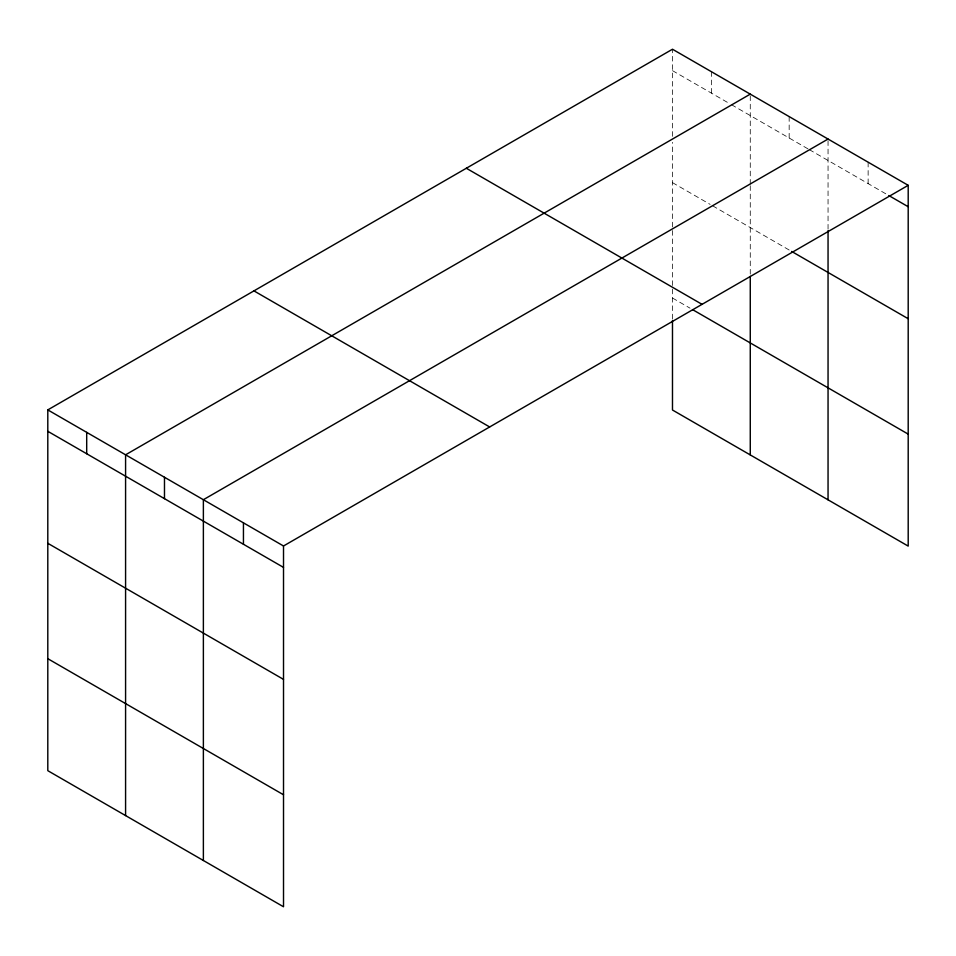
<?xml version="1.0" encoding="UTF-8"?>
<svg xmlns="http://www.w3.org/2000/svg" width="956" height="956" viewBox="0 0 956 956"><rect width="100%" height="100%" fill="white"/><g stroke="black" fill="none" stroke-linecap="round" stroke-linejoin="round"><path stroke-width="0.72" stroke-dasharray="4.78 3.58" d="M672.486 318.934L672.486 142.325M672.486 136.35L672.486 49.234M750.269 185.739L750.269 274.886M750.269 184.245L750.269 94.142M828.051 229.153L828.051 139.05M672.486 70.648L730.193 103.965M731.448 104.694L807.987 148.873M809.242 149.602L887.515 194.797M672.486 182.644L710.117 204.369M712.626 205.815L789.166 250.006M672.486 298.021L690.041 308.167M868.132 162.185L868.132 183.6M789.166 116.596L789.166 138.011M711.372 71.688L711.372 93.102"/><path stroke-width="1.43" d="M908.2 185.321L672.486 49.234L47.8 409.897L47.8 770.679L283.514 906.766L283.514 545.984L908.2 185.321L908.2 546.103L672.486 410.016L672.486 320.427M828.051 230.647L828.051 499.833M750.269 94.142L125.583 454.805L125.583 815.588M828.051 139.05L203.377 499.713L203.377 860.496M888.805 195.538L908.2 206.735M791.676 251.452L908.2 318.73M466.337 168.256L702.051 304.343M692.55 309.613L908.2 434.12M253.949 290.875L489.663 426.962M47.8 409.897L283.514 545.984M47.8 431.299L283.514 567.398M47.8 543.295L283.514 679.381M47.8 658.684L283.514 794.771M750.269 276.368L750.269 454.925M243.445 522.848L243.445 544.263M164.48 477.259L164.48 498.674M86.697 432.351L86.697 453.753"/></g></svg>
